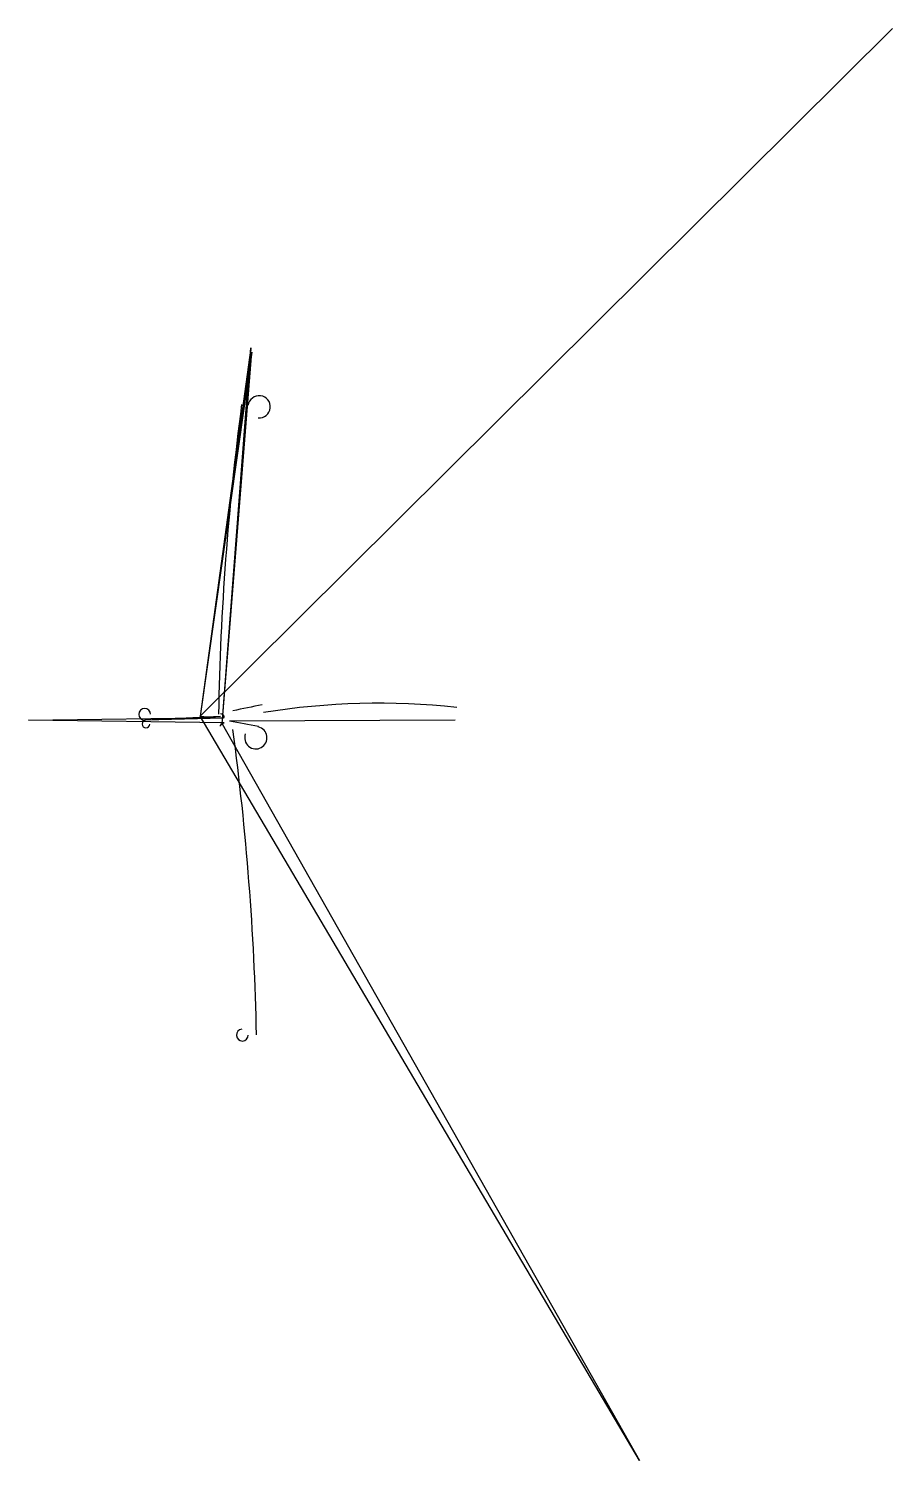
# Model space of a CAD drawing. Header units: metres. Extents: x -242 to 828, y -917 to 857.
import ezdxf

# ---------------------------------------------------------------- set-up
doc = ezdxf.new("R2010")
doc.units = ezdxf.units.M

msp = doc.modelspace()

# ---------------------------------------------------------------- linework, layer by layer
at = {"layer": 'TOOL_0'}
for p, q in [((827.766, 856.562), (-30.02, 4.785)), ((33.65, 455.667), (-30.02, 4.785)), ((34.063, 455.667), (-30.02, 4.784)), ((32.822, 461.059), (-30.019, 4.785)), ((32.822, 458.986), (-30.019, 4.784)), ((-2.803, -4.625), (32.822, 461.059)), ((-2.803, -4.625), (32.822, 458.986)), ((-2.803, -4.625), (33.65, 455.667)), ((-2.803, -4.625), (34.063, 455.667)), ((-242.5, 0), (0, 3.25)), ((-242.5, 0), (0, 3.25)), ((-242.5, 0), (0, 3.25)), ((-242.5, 0), (0, 3.25)), ((-242.5, 0), (0, 3.25)), ((-242.5, 0), (0, 3.25)), ((0, -3.25), (-242.5, 0)), ((0, -3.25), (-242.5, 0)), ((0, -3.25), (-242.5, 0)), ((0, -3.25), (-242.5, 0)), ((0, -3.25), (-242.5, 0)), ((0, -3.25), (-242.5, 0)), ((-4.75, 4.75), (-98.654, 0)), ((-4.75, 4.75), (-98.654, 0)), ((-4.75, 4.75), (-98.654, 0)), ((-4.75, 4.75), (-98.654, 0)), ((-4.75, 4.75), (-98.654, 0)), ((-4.75, 4.75), (-98.654, 0)), ((-1.632, 2.519), (-97.15, 0)), ((-1.632, 2.519), (-97.15, 0)), ((-1.632, 2.519), (-97.15, 0)), ((-1.632, 2.519), (-97.15, 0)), ((-1.632, 2.519), (-97.15, 0)), ((-1.632, 2.519), (-97.15, 0)), ((-30.02, 4.785), (-1.632, 2.519)), ((-30.02, 4.785), (-1.632, 2.519)), ((514.514, -916.79), (-30.02, 4.784)), ((-30.02, 4.784), (-1.632, 2.519)), ((-30.02, 4.784), (-1.632, 2.519)), ((-30.019, 4.785), (-1.632, 2.519)), ((-30.019, 4.784), (-1.632, 2.519)), ((286.22, 0), (6.566, -1.103)), ((286.22, 0), (6.566, -1.103)), ((286.22, 0), (6.566, -1.103)), ((286.22, 0), (6.566, -1.103)), ((286.22, 0), (6.566, -1.103)), ((286.22, 0), (6.566, -1.103)), ((-5.757, -7.225), (-1.364, -2.674)), ((-5.757, -7.225), (-1.364, -2.674)), ((-5.757, -7.225), (-1.364, -2.674)), ((-5.757, -7.225), (-1.364, -2.674)), ((-5.757, -7.225), (-1.364, -2.674)), ((-5.757, -7.225), (-1.364, -2.674)), ((-4.75, -4.75), (0, -3.25)), ((-4.75, -4.75), (0, -3.25)), ((-4.75, -4.75), (0, -3.25)), ((-4.75, -4.75), (0, -3.25)), ((-4.75, -4.75), (0, -3.25)), ((-4.75, -4.75), (0, -3.25)), ((-1.364, -2.674), (-2.803, -4.625)), ((-1.364, -2.674), (-2.803, -4.625)), ((-1.364, -2.674), (-2.803, -4.625)), ((-1.364, -2.674), (-2.803, -4.625)), ((-1.364, -2.674), (-2.803, -4.625)), ((-1.364, -2.674), (-2.803, -4.625)), ((-2.803, -4.625), (514.514, -916.79))]:
    msp.add_line(p, q, dxfattribs=at)
for centre, radius, start, end in [((3393.452, -53.75), 3401.25, 172.485344, 178.970179), ((3393.452, -53.75), 3401.25, 172.485344, 178.970179), ((3393.452, -53.75), 3401.25, 172.485344, 178.970179), ((3393.452, -53.75), 3401.25, 172.485344, 178.970179), ((3393.452, -53.75), 3401.25, 172.485344, 178.970179), ((3393.452, -53.75), 3401.25, 172.485344, 178.970179), ((43.194, 388.107), 13.823, 265.058444, 172.1372), ((43.194, 388.107), 13.823, 265.058444, 172.1372), ((43.194, 388.107), 13.823, 265.058444, 172.1372), ((43.194, 388.107), 13.823, 265.058444, 172.1372), ((43.194, 388.107), 13.823, 265.058444, 172.1372), ((43.194, 388.107), 13.823, 265.058444, 172.1372), ((202.402, -852.129), 884.75, 100.118609, 102.51771), ((202.402, -852.129), 884.75, 100.118609, 102.51771), ((202.402, -852.129), 884.75, 100.118609, 102.51771), ((202.402, -852.129), 884.75, 100.118609, 102.51771), ((202.402, -852.129), 884.75, 100.118609, 102.51771), ((202.402, -852.129), 884.75, 100.118609, 102.51771), ((191.765, -863.68), 884.712, 83.758741, 99.308997), ((191.765, -863.68), 884.712, 83.758741, 99.308997), ((191.765, -863.68), 884.712, 83.758741, 99.308997), ((191.765, -863.68), 884.712, 83.758741, 99.308997), ((191.765, -863.68), 884.712, 83.758741, 99.308997), ((191.765, -863.68), 884.712, 83.758741, 99.308997), ((-98.654, 7.25), 7.25, 0.081488, 270), ((-98.654, 7.25), 7.25, 0.081488, 270), ((-98.654, 7.25), 7.25, 0.081488, 270), ((-98.654, 7.25), 7.25, 0.081488, 270), ((-98.654, 7.25), 7.25, 0.081488, 270), ((-98.654, 7.25), 7.25, 0.081488, 270), ((-97.15, -4.75), 4.75, 90, 0), ((-97.15, -4.75), 4.75, 90, 0), ((-97.15, -4.75), 4.75, 90, 0), ((-97.15, -4.75), 4.75, 90, 0), ((-97.15, -4.75), 4.75, 90, 0), ((-97.15, -4.75), 4.75, 90, 0), ((-4.75, 3.25), 4.75, 0, 90), ((-4.75, 3.25), 4.75, 0, 90), ((-4.75, 3.25), 4.75, 0, 90), ((-4.75, 3.25), 4.75, 0, 90), ((-4.75, 3.25), 4.75, 0, 90), ((-4.75, 3.25), 4.75, 0, 90), ((-143.113, -873.1), 884.75, 77.913098, 80.260052), ((-143.113, -873.1), 884.75, 77.913098, 80.260052), ((-143.113, -873.1), 884.75, 77.913098, 80.260052), ((-143.113, -873.1), 884.75, 77.913098, 80.260052), ((-143.113, -873.1), 884.75, 77.913098, 80.260052), ((-143.113, -873.1), 884.75, 77.913098, 80.260052), ((-3360.559, -462.719), 3401.25, 1.22886, 7.621958), ((-3360.559, -462.719), 3401.25, 1.22886, 7.621958), ((-3360.559, -462.719), 3401.25, 1.22886, 7.621958), ((-3360.559, -462.719), 3401.25, 1.22886, 7.621958), ((-3360.559, -462.719), 3401.25, 1.22886, 7.621958), ((-3360.559, -462.719), 3401.25, 1.22886, 7.621958), ((39.029, -21.759), 13.822, 160.292368, 77.239645), ((39.029, -21.759), 13.822, 160.292368, 77.239645), ((39.029, -21.759), 13.822, 160.292368, 77.239645), ((39.029, -21.759), 13.822, 160.292368, 77.239645), ((39.029, -21.759), 13.822, 160.292368, 77.239645), ((39.029, -21.759), 13.822, 160.292368, 77.239645), ((22.252, -390.129), 7.25, 94.183671, 1.027404), ((22.252, -390.129), 7.25, 94.183671, 1.027404), ((22.252, -390.129), 7.25, 94.183671, 1.027404), ((22.252, -390.129), 7.25, 94.183671, 1.027404), ((22.252, -390.129), 7.25, 94.183671, 1.027404), ((22.252, -390.129), 7.25, 94.183671, 1.027404)]:
    msp.add_arc(centre, radius, start, end, dxfattribs=at)

doc.saveas('drawing.dxf')
